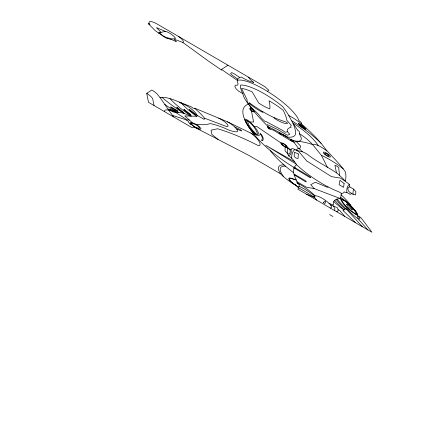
<?xml version="1.0" encoding="UTF-8"?>
<svg xmlns="http://www.w3.org/2000/svg" width="431" height="431" viewBox="0 0 431 431"><rect width="100%" height="100%" fill="white"/><g stroke="black" fill="none" stroke-linecap="round" stroke-linejoin="round"><path stroke-width="0.65" d="M298.969 186.278A21.555 5.581 34 0 1 314.711 196.046L315.546 195.798A10.172 2.634 34 0 1 327.204 201.74L328.993 203.319L333.475 205.172A59.354 15.365 34 0 1 333.756 201.568C334.979 199.074 338.098 198.632 340.587 198.648L341.341 193.303A20.402 5.28 34 0 0 344.153 191.897A8.248 2.133 34 0 0 346.885 192.485L350.403 194.419L351.577 193.444L353.07 194.311L355.602 194.92L355.855 191.682L353.743 189.193L349.859 186.935L349.347 184.328L345.177 181.16L340.393 178.095L331.477 176.629L306.635 160.903L299.146 151.96L294.761 149.395L292.062 148.436L290.952 149.864A52.205 13.512 34 0 1 289.093 155.543L288.533 155.79L287.412 153.291L285.09 150.888L285.139 146.966L287.741 148.162L290.004 149.837A46.763 12.106 34 0 1 289.002 154.212L287.412 153.291L287.741 148.162L288.511 148.205M367.799 229.842L358.086 218.808A5.533 1.433 34 0 0 357.611 215.678L357.574 215.134A23.527 6.088 34 0 0 350.909 206.066L349.74 204.008A45.449 11.766 34 0 0 341.12 194.812M194.984 127.35L190.405 123.789L190.039 123.099L190.55 122.452C194.559 122.997 198.686 125.286 201.008 128.621L200.501 129.262C197.376 129.402 195.038 126.143 191.806 127.501L148.48 102.303L146.729 93.365L151.69 90.079A5.684 1.471 34 0 1 157.164 93.996L159.993 97.535L163.02 97.32A46.144 11.944 34 0 1 169.981 98.629L171.624 99.135A46.144 11.944 34 0 1 176.969 101.113L191.229 106.786L193.002 108.1L194.898 108.553A33.074 8.561 34 0 1 204.445 118.153L204.181 119.419L197.01 115.244A13.205 3.421 34 0 0 186.655 105.584L179.425 102.492L181.526 102.923M341.341 193.303L338.588 191.698A41.171 10.656 34 0 1 296.469 164.631L294.211 167.244A1.401 0.361 34 0 1 295.564 168.548A1.401 0.361 34 0 1 293.947 167.907L293.446 171.188L293.823 173.871A1.234 0.318 34 0 1 294.966 174.905A1.234 0.318 34 0 1 294.044 174.76L297.024 181.747L297.078 182.852L299.329 184.77L298.602 187.781L297.848 189.166L371.948 232.255L360.898 217.585L357.611 215.678M314.711 196.046L314.441 196.687L314.754 197.689L316.688 200.119M288.813 115.46A21.361 5.528 34 0 1 301.538 124.031A77.704 20.112 34 0 1 325.48 149.067C332.107 156.555 339.612 163.575 345.409 171.872A165.073 42.734 34 0 1 345.177 181.16A26.075 6.751 34 0 0 336.444 172.815C327.916 167.088 318.552 162.514 310.158 156.469A7.893 2.042 34 0 0 302.368 151.777L299.588 148.927L300.8 146.281L296.35 141.632L293.802 142.058L292.218 141.6L273.087 129.968L270.339 129.445L268.249 128.228L267.231 126.746L268.287 126.854A63.265 16.378 34 0 1 287.369 137.08A50.621 13.102 34 0 0 295.601 132.252A137.785 35.665 34 0 0 292.848 122.954L287.962 114.091A137.785 35.665 34 0 0 282.801 106.726A35.374 9.159 34 0 0 240.546 85.074A64.224 16.626 34 0 0 242.885 93.635A50.702 13.124 34 0 0 248.477 104.108L250.082 106.161M250.653 106.963L254.376 111.877A3.426 0.889 34 0 1 251.413 110.81A4.105 1.061 34 0 1 250.95 108.45A6.594 1.708 34 0 0 250.653 106.963L249.479 105.315M299.588 148.927L298.392 148.232L295.957 150.09L302.368 151.777M221.518 69.423L237.303 80.381A37.298 9.654 34 0 1 267.392 91.361L268.858 90.241L264.801 86.636L156.431 23.619A11.411 2.952 34 0 0 149.988 24.626L148.194 23.581L155.343 30.763L163.683 36.495A5.366 1.39 34 0 0 168.074 38.822L167.928 38.079L169.722 39.124A1.589 0.409 34 0 0 170.859 39.178L176.462 41.818L174.286 39.302L182.739 42.389L208.739 61.299L221.663 70.167L221.518 69.423L227.972 65.221M158.29 33.106L165.262 31.328A6.918 1.794 34 0 1 171.085 34.108A6.918 1.794 34 0 1 175.519 38.402A28.694 7.429 34 0 1 163.899 36.468A7.812 2.02 34 0 1 159.545 32.584M287.396 131.676L285.274 132.317L283.048 130.631L266.32 121.682L265.448 121.844L261.288 118.04A30.989 8.022 34 0 0 254.953 110.832A21.615 5.598 34 0 1 247.135 99.884L241.543 88.42A30.601 7.92 34 0 1 252.146 91.851L258.692 103.031A18.598 4.816 34 0 0 269.806 108.908A147.639 38.219 34 0 0 268.987 100.779A24.276 6.282 34 0 1 282.607 109.9L283.027 110.056A122.312 31.662 34 0 1 286.911 120.421L291.308 125.329A14.783 3.825 34 0 0 291.049 127.468A40.8 10.559 34 0 0 287.396 131.676L289.761 134.316L287.429 135.264L277.893 129.639L267.177 124.559M328.196 186.984L327.221 187.221L315.32 182.265L310.735 184.678L314.167 188.579L340.587 198.648M167.971 108.978A7.968 2.063 34 0 0 175.692 112.448L179.318 112.362A33.322 8.625 34 0 1 190.701 116.101M295.553 168.408A53.805 13.927 34 0 1 271.805 151.782L268.308 148.846A53.805 13.927 34 0 1 254.516 134.898C252.803 132.721 236.802 111.527 250.142 122.043L253.6 121.984L251.413 110.81M254.301 126.477L256.731 126.45L280.867 142.909M197.01 115.244A4.865 1.261 34 0 1 196.601 116.273L184.802 115.928L192.264 122.695M196.062 124.37L197.005 124.414A126.202 32.67 34 0 0 210.172 123.6A59.462 15.392 34 0 1 224.874 128.255A24.12 6.244 34 0 0 236.705 131.773A9.811 2.538 34 0 0 237.244 129.876L234.717 126.908A9.811 2.538 34 0 0 227.385 121.784L194.839 108.219L194.898 108.553M254.166 111.505L253.918 111.543A2.85 0.738 34 0 1 252.178 111.085L251.251 110.465A3.54 0.916 34 0 1 250.901 108.682L252.9 109.916M330.151 207.947L330.453 207.984A10.172 2.634 34 0 0 330.367 204.806L328.993 203.319M256.709 134.574L257.382 134.666L257.673 134.262C255.842 128.648 251.591 122.862 246.252 120.265L245.956 120.664C247.609 126.294 251.936 131.245 256.709 134.574A34.076 8.819 34 0 1 247.927 120.928M314.167 188.579L306.446 187.216L297.024 181.747M295.978 179.743L291.361 178.315A7.666 1.983 34 0 0 289.104 179.598A7.666 1.983 34 0 0 295.354 185.007L298.602 187.781A76.001 19.675 34 0 1 314.695 197.511L306.533 194.214M296.145 180.066L291.415 178.606A7.009 1.816 34 0 0 289.713 179.964A7.009 1.816 34 0 0 295.31 184.786L298.678 187.469M172.405 115.346L185.163 119.495L188.449 121.407A4.305 1.115 34 0 0 191.202 124.667M330.367 204.806L337.177 207.602A19.083 4.94 34 0 1 336.708 211.761M204.445 118.153L226.728 126.612A7.65 1.983 34 0 0 226.593 123.568A7.65 1.983 34 0 0 218.636 118.137M236.657 128.982L241.462 130.986A1.487 0.383 34 0 0 241.064 130.21A1.487 0.383 34 0 0 239.561 129.289L234.717 126.908M165.262 31.328L156.458 27.595L160.995 32.266M168.866 110.266L168.478 110.088A17.148 4.439 34 0 0 164.572 111.661M227.385 121.784L254.516 134.898M357.595 215.468C350.963 211.465 343.782 206.32 340.501 199.165L341.013 198.853L342.133 199.117L345.867 201.277A19.029 4.924 34 0 1 350.909 206.066A23.506 6.088 34 0 1 357.531 214.924L358.086 218.808A22.504 5.824 34 0 1 347.962 209.778L345.872 208.566A51.445 13.318 34 0 1 337.085 199.041M194.575 127.253L249.511 155.763L280.586 173.838A19.12 4.951 34 0 0 295.354 185.007M287.369 137.08L282.375 134.407L289.928 139.014L293.01 140.42L293.802 142.058L298.392 148.232M294.605 161.787L265.76 145.333L296.049 163.99M250.95 108.45L252.55 109.463M294.588 174.415L304.782 180.293A1.605 0.415 34 0 1 306.231 181.634A1.605 0.415 34 0 1 304.997 181.413L294.044 174.76M242.885 93.635L238.704 91.2L236.145 88.872L234.825 86.609L235.31 85.16L237.276 85.257L238.063 84.234L237.303 80.381A49.592 12.838 34 0 1 241.371 77.068A19.74 5.113 34 0 0 253.751 82.413A10.36 2.683 34 0 1 248.439 77.122M338.087 209.638L339.881 210.678L344.746 216.437M329.64 214.579L332.926 216.491M294.211 167.244L309.393 176.376A1.428 0.366 34 0 1 310.686 177.567A1.428 0.366 34 0 1 309.587 177.367L293.947 167.907M175.692 112.448L187.275 119.99A11.508 2.979 34 0 1 189.29 120.001M239.771 77.478L233.828 73.556L231.679 72.634L230.574 73.55L231.808 74.929L237.729 79.142M287.418 147.456A3.992 1.034 34 0 0 283.145 143.404A3.992 1.034 34 0 0 281.863 144.692A3.992 1.034 34 0 0 287.418 147.456L290.952 149.864M351.577 193.444L348.965 191.644A21.415 5.544 34 0 1 349.859 186.935M288.533 155.79L291.685 158.199L293.915 160.731L296.469 164.631M218.102 139.466L211.869 134.413L211.039 130.194L217.563 128.761A122.043 31.592 34 0 1 258.762 145.85A20.559 5.323 34 0 0 250.842 132.963M270.097 150.349A52.722 13.647 34 0 0 284.029 164.928L286.292 166.872A52.722 13.647 34 0 0 293.586 172.691M250.142 122.043C253.843 125.83 258.061 129.979 259.279 135.286L258.886 135.83C255.766 135.496 253.503 132.85 251.365 130.782A98.3 25.445 34 0 1 245.384 121.003L243.887 117.426A102.831 26.62 34 0 1 248.477 104.108M355.575 222.735L343.071 210.549L345.872 208.566L362.266 226.625M268.287 126.854L259.257 117.458A110.654 28.645 34 0 1 254.635 112.082L254.414 111.812M274.008 117.609L274.962 118.724A14.476 3.75 34 0 0 286.523 123.573L287.617 123.32L286.475 122.188A111.532 28.872 34 0 1 274.008 117.609A43.45 11.249 34 0 1 262.775 111.656A47.48 12.289 34 0 1 249.091 102.659L249.226 103.343A16.777 4.342 34 0 0 262.878 112.399L262.775 111.656M327.501 167.535L321.397 155.322L312.588 144.568A20.025 5.183 34 0 0 299.599 133.777M252.765 109.743L254.258 111.613M350.263 204.698L350.969 205.668M159.993 97.535L173.434 116.817M283.571 176.71L281.443 173.267A37.012 9.579 34 0 1 285.489 166.183M336.444 172.815L335.156 166.258A2.424 0.625 34 0 1 336.708 166.059A2.424 0.625 34 0 1 338.744 168.343L339.526 175.406M301.538 124.031L301.247 122.539L298.818 120.411A37.529 9.714 34 0 0 267.392 91.361M154.05 105.541L152.833 99.362A7.311 1.891 34 0 0 146.729 93.365M291.685 158.199L291.663 157.288A143.13 37.05 34 0 1 294.761 149.395M178.262 112.254A18.975 4.913 34 0 1 164.798 104.426M184.436 113.606A46.925 12.149 34 0 1 161.911 97.309M333.524 206.298A16.561 4.288 34 0 1 334.327 210.376M340.754 197.452A18.867 4.886 34 0 1 350.909 206.066M280.586 173.838A39.108 10.123 34 0 1 284.029 164.928M191.547 116.122A34.868 9.024 34 0 1 169.981 98.629M326.87 151.012A11.583 2.995 34 0 0 312.588 144.568A63.292 16.383 34 0 0 296.35 141.632M293.01 140.42A29.233 7.569 34 0 0 299.804 134.795L299.092 131.196L297.902 130.501L292.848 122.954A34.356 8.895 34 0 1 312.534 138.545L314.285 140.425A34.356 8.895 34 0 1 318.164 145.527M178.752 36.597A7.618 1.972 34 0 1 182.739 42.389M291.846 120.852A47.669 12.337 34 0 1 321.1 143.34M344.089 209.827A97.6 25.262 34 0 1 339.17 204.994L338.394 204.197A97.6 25.262 34 0 1 334.698 200.28M343.911 209.956A34.706 8.986 34 0 1 333.756 201.568M297.078 182.852A21.248 5.501 34 0 1 315.126 195.922M196.601 116.273A33.133 8.577 34 0 1 181.64 103.44M353.07 194.311A113.719 29.437 34 0 1 353.743 189.193M321.397 155.322A31.097 8.049 34 0 1 343.275 168.877M345.102 209.11A54.15 14.018 34 0 1 336.164 199.359M346.885 192.485A109.005 28.22 34 0 1 349.347 184.328M298.43 123.508L298.424 123.729C300.391 126.116 303.004 128.438 305.945 129.419L305.945 129.198C303.979 126.811 301.366 124.484 298.43 123.508M299.329 124.144L302.066 126.859L305.046 128.783L303.155 126.762L299.373 124.139M298.284 153.98L298.058 158.554L295.952 158.042L294.12 156.264L294.475 152.208L298.284 153.98M344.105 183.482L343.582 187.323L339.1 184.721L339.962 180.325L344.105 183.482M191.477 123.584L191.429 123.891C193.201 126.305 196.299 127.888 199.246 128.276L199.618 127.824C197.845 125.41 194.753 123.832 191.806 123.438L191.477 123.584M323.46 202.608C326.122 205.873 326.531 197.856 323.46 202.608M177.89 111.053L177.599 111.3A25.768 6.67 34 0 1 170.73 107.319L170.714 106.866A25.833 6.686 34 0 1 177.89 111.053M262.635 140.484L262.274 140.754L261.401 140.14A25.914 6.707 34 0 0 260.114 133.556L261.504 134.731A26.991 6.988 34 0 1 262.635 140.484M341.902 199.591L341.514 199.828C344.428 206.217 350.812 210.732 356.556 214.563L356.529 214.342A22.315 5.775 34 0 0 351.19 206.842L349.767 205.42A17.833 4.617 34 0 0 345.818 201.665L341.902 199.591M346.686 204.197C347.133 206.524 350.495 208.803 352.391 209.951A8.701 2.252 34 0 0 350.311 207.025L349.757 206.471A6.955 1.799 34 0 0 348.216 205.005L346.686 204.197M177.206 107.572L176.613 107.599A25.768 6.67 34 0 0 182.863 112.486L183.692 112.68A25.833 6.686 34 0 0 177.206 107.572M184.29 109.598L183.698 109.625A25.768 6.67 34 0 0 189.942 114.511L190.777 114.705A25.833 6.686 34 0 0 184.29 109.598M189.759 109.792L189.161 109.819A25.768 6.67 34 0 0 195.41 114.705L196.245 114.899A25.833 6.686 34 0 0 189.759 109.792M170.035 109.959L169.41 109.199A25.833 6.686 34 0 1 175.352 111.349L175.681 111.968A25.768 6.67 34 0 1 170.035 109.959M290.909 140.161A1.428 0.366 34 0 0 292.864 141.099A1.428 0.366 34 0 0 291.286 139.639A1.428 0.366 34 0 0 290.909 140.161M282.477 144.827A2.915 0.754 34 0 0 286.534 146.842A2.915 0.754 34 0 0 283.415 143.884A2.915 0.754 34 0 0 282.477 144.827M268.475 127.996A1.255 0.323 34 0 0 270.194 128.826A1.255 0.323 34 0 0 268.804 127.538A1.255 0.323 34 0 0 268.475 127.996M279.417 133.475A1.428 0.366 34 0 0 281.373 134.418A1.428 0.366 34 0 0 279.794 132.958A1.428 0.366 34 0 0 279.417 133.475M324.387 154.023A4.278 1.104 34 0 0 330.378 157.056A4.278 1.104 34 0 0 325.895 152.736A4.278 1.104 34 0 0 324.387 154.023M325.443 154.266A2.467 0.641 34 0 0 328.901 156.022A2.467 0.641 34 0 0 326.315 153.528A2.467 0.641 34 0 0 325.443 154.266"/></g></svg>
